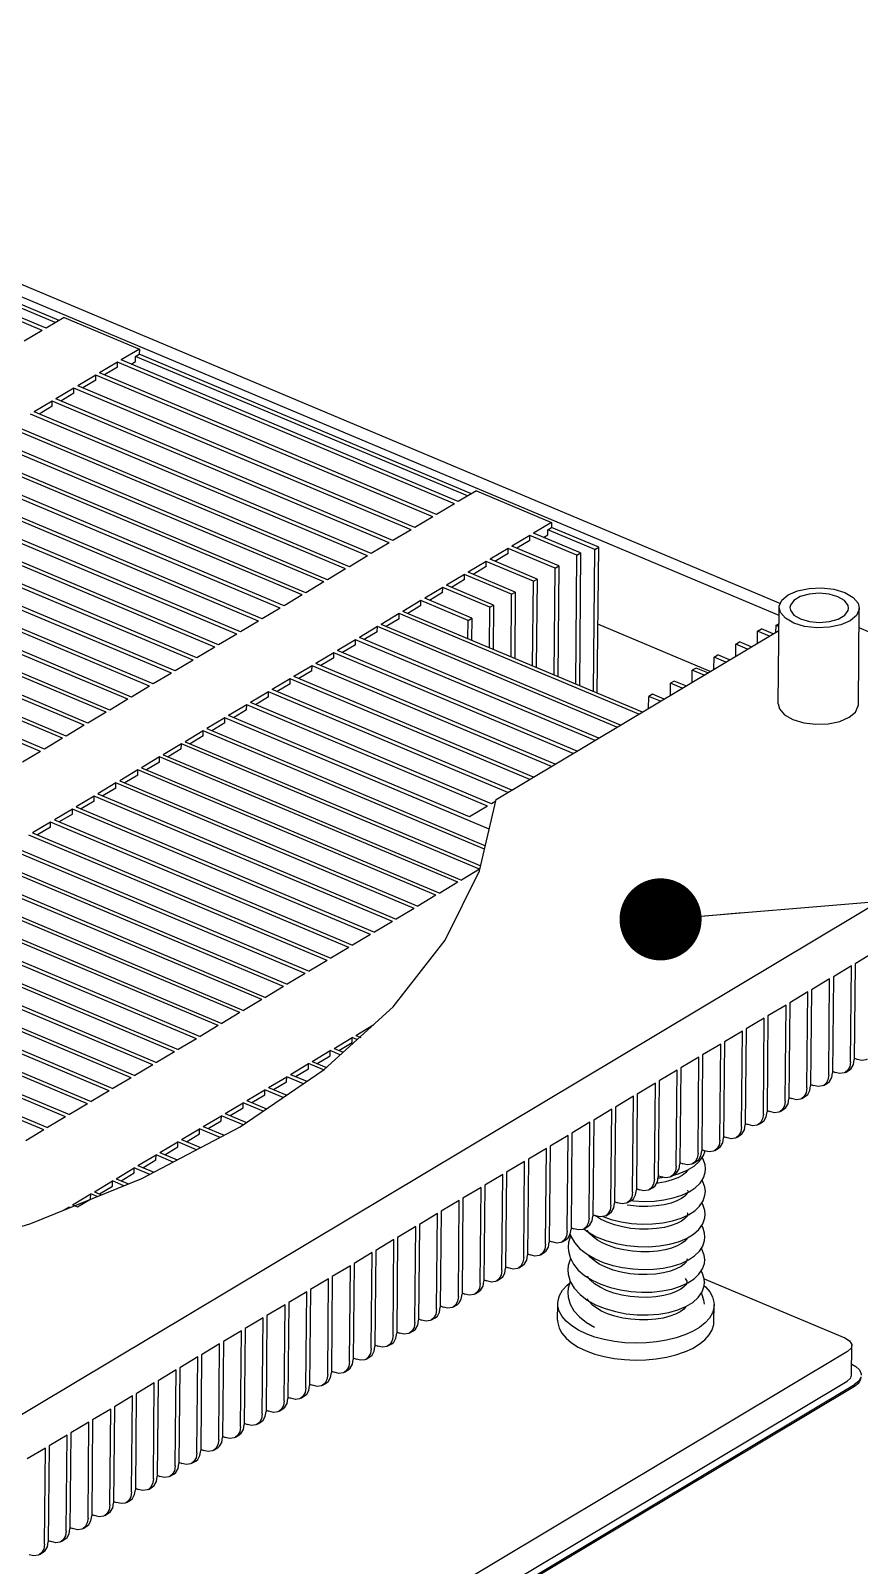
# Model space of a CAD drawing. Header units: millimetres. Extents: x 0 to 841, y 0 to 594.
# Drawn here: x 603.98 to 625.19, y 280.37 to 319.64 of the extents above; entities that cross this region are included whole.
import ezdxf

# ---------------------------------------------------------------- set-up
doc = ezdxf.new("R2010")
doc.units = ezdxf.units.MM
doc.header["$LTSCALE"] = 46.255
doc.layers.get('0').update_dxf_attribs({"linetype": 'CONTINUOUS'})
doc.styles.get("Standard").update_dxf_attribs({"font": 'txt', "width": 0.8})
doc.dimstyles.get("Standard").update_dxf_attribs({"dimtxt": 3, "dimasz": 2.1, "dimexe": 2, "dimexo": 1, "dimtad": 1, "dimzin": 0, "dimdsep": 46, "dimtxsty": 'STANDARD', "dimblk": '_FILLED', "dimblk1": '_FILLED', "dimblk2": '_FILLED', "dimcen": 0.09, "dimazin": 0, "dimtol": 1, "dimtp": 0.01, "dimtm": 0.01, "dimtfac": 1, "dimtofl": 0, "dimtmove": 0, "dimatfit": 3, "dimldrblk": '_FILLED', "dimfxl": 1, "dimtolj": 1, "dimtzin": 0, "dimarcsym": 0})

# ---------------------------------------------------------------- blocks, each defined once
blk = doc.blocks.new('_FILLED')
at = {"color": 0, "linetype": 'BYBLOCK'}
blk.add_solid([(0, 0), (-1, 0.167), (-1, -0.167)], dxfattribs=at)

msp = doc.modelspace()

# ---------------------------------------------------------------- linework, layer by layer
at = {"color": 7, "linetype": 'CONTINUOUS'}
for p, q in [((588.309, 319.635), (623.17, 304.983)), ((623.133, 304.674), (587.99, 319.445)), ((604.612, 312.166), (596.116, 315.737)), ((604.708, 312.223), (596.211, 315.794)), ((604.278, 311.967), (595.655, 315.591)), ((604.374, 312.024), (595.751, 315.648)), ((604.836, 312.3), (604.374, 312.024)), ((604.836, 312.3), (606.763, 311.49)), ((604.278, 311.967), (603.816, 311.69)), ((606.763, 311.49), (606.301, 311.214)), ((606.666, 311.303), (606.762, 311.36)), ((606.763, 311.49), (606.762, 311.36)), ((615.258, 307.789), (606.762, 311.36)), ((606.205, 311.157), (605.743, 310.88)), ((606.204, 311.027), (605.87, 310.827)), ((606.204, 311.027), (606.205, 311.157)), ((614.828, 307.532), (606.205, 311.157)), ((614.924, 307.59), (606.301, 311.214)), ((606.555, 311.107), (606.665, 311.173)), ((606.665, 311.173), (606.666, 311.303)), ((615.162, 307.732), (606.666, 311.303)), ((605.648, 310.823), (605.186, 310.547)), ((605.647, 310.693), (605.313, 310.494)), ((605.647, 310.693), (605.648, 310.823)), ((614.271, 307.199), (605.648, 310.823)), ((614.367, 307.256), (605.743, 310.88)), ((605.09, 310.49), (604.629, 310.214)), ((613.252, 306.589), (604.629, 310.214)), ((605.089, 310.36), (604.755, 310.16)), ((605.089, 310.36), (605.09, 310.49)), ((613.714, 306.866), (605.09, 310.49)), ((613.809, 306.923), (605.186, 310.547)), ((612.599, 306.199), (603.976, 309.823)), ((604.533, 310.156), (604.071, 309.88)), ((612.694, 306.256), (604.071, 309.88)), ((604.532, 310.026), (604.198, 309.827)), ((604.532, 310.026), (604.533, 310.156)), ((613.156, 306.532), (604.533, 310.156)), ((612.041, 305.865), (603.418, 309.49)), ((612.137, 305.922), (603.514, 309.547)), ((611.484, 305.532), (602.861, 309.156)), ((611.579, 305.589), (602.956, 309.213)), ((610.926, 305.198), (602.303, 308.823)), ((611.022, 305.256), (602.399, 308.88)), ((609.907, 304.589), (601.284, 308.213)), ((610.369, 304.865), (601.746, 308.489)), ((610.465, 304.922), (601.842, 308.546)), ((609.254, 304.198), (600.631, 307.822)), ((609.35, 304.255), (600.727, 307.88)), ((609.812, 304.532), (601.189, 308.156)), ((615.386, 307.866), (614.924, 307.59)), ((615.386, 307.866), (617.313, 307.056)), ((608.697, 303.865), (600.074, 307.489)), ((608.792, 303.922), (600.169, 307.546)), ((614.828, 307.532), (614.367, 307.256)), ((608.139, 303.531), (599.516, 307.156)), ((608.235, 303.589), (599.612, 307.213)), ((614.271, 307.199), (613.809, 306.923)), ((617.313, 307.056), (616.851, 306.78)), ((617.313, 307.056), (617.312, 306.926)), ((607.582, 303.198), (598.959, 306.822)), ((607.678, 303.255), (599.054, 306.879)), ((613.714, 306.866), (613.252, 306.589)), ((616.755, 306.722), (616.293, 306.446)), ((616.754, 306.593), (616.755, 306.722)), ((617.96, 306.216), (616.755, 306.722)), ((618.055, 306.273), (616.851, 306.78)), ((617.105, 306.673), (617.215, 306.739)), ((617.215, 306.739), (617.216, 306.869)), ((617.216, 306.869), (617.312, 306.926)), ((618.42, 306.363), (617.216, 306.869)), ((618.516, 306.42), (617.312, 306.926)), ((607.025, 302.865), (598.401, 306.489)), ((607.12, 302.922), (598.497, 306.546)), ((613.156, 306.532), (612.694, 306.256)), ((616.198, 306.389), (615.736, 306.113)), ((616.197, 306.259), (615.863, 306.059)), ((616.197, 306.259), (616.198, 306.389)), ((617.402, 305.883), (616.198, 306.389)), ((617.498, 305.94), (616.293, 306.446)), ((616.754, 306.593), (616.42, 306.393)), ((617.96, 306.216), (618.055, 306.273)), ((618.055, 306.273), (618.024, 302.881)), ((618.387, 302.728), (618.42, 306.363)), ((618.42, 306.363), (618.516, 306.42)), ((618.481, 302.688), (618.516, 306.42)), ((606.005, 302.255), (597.382, 305.879)), ((606.467, 302.531), (597.844, 306.155)), ((606.563, 302.588), (597.94, 306.213)), ((612.041, 305.865), (611.579, 305.589)), ((612.599, 306.199), (612.137, 305.922)), ((615.641, 306.056), (615.179, 305.779)), ((615.639, 305.926), (615.305, 305.726)), ((615.639, 305.926), (615.641, 306.056)), ((616.845, 305.549), (615.641, 306.056)), ((616.94, 305.607), (615.736, 306.113)), ((617.377, 303.152), (617.402, 305.883)), ((617.402, 305.883), (617.498, 305.94)), ((617.498, 305.94), (617.472, 303.113)), ((617.929, 302.92), (617.96, 306.216)), ((605.352, 301.864), (596.729, 305.489)), ((605.448, 301.921), (596.825, 305.546)), ((605.91, 302.198), (597.287, 305.822)), ((611.484, 305.532), (611.022, 305.256)), ((615.083, 305.722), (614.621, 305.446)), ((615.082, 305.592), (614.748, 305.393)), ((615.082, 305.592), (615.083, 305.722)), ((616.287, 305.216), (615.083, 305.722)), ((616.383, 305.273), (615.179, 305.779)), ((616.825, 303.384), (616.845, 305.549)), ((616.845, 305.549), (616.94, 305.607)), ((616.94, 305.607), (616.919, 303.345)), ((604.795, 301.531), (596.172, 305.155)), ((604.89, 301.588), (596.267, 305.212)), ((610.926, 305.198), (610.465, 304.922)), ((614.526, 305.389), (614.064, 305.113)), ((615.268, 304.606), (614.064, 305.113)), ((614.524, 305.259), (614.191, 305.059)), ((614.524, 305.259), (614.526, 305.389)), ((615.73, 304.883), (614.526, 305.389)), ((615.826, 304.94), (614.621, 305.446)), ((616.273, 303.617), (616.287, 305.216)), ((616.287, 305.216), (616.383, 305.273)), ((616.383, 305.273), (616.367, 303.577)), ((604.237, 301.198), (595.614, 304.822)), ((604.333, 301.255), (595.71, 304.879)), ((610.369, 304.865), (609.907, 304.589)), ((613.411, 304.722), (612.949, 304.446)), ((613.41, 304.592), (613.411, 304.722)), ((619.54, 302.146), (613.411, 304.722)), ((613.968, 305.055), (613.506, 304.779)), ((619.635, 302.203), (613.506, 304.779)), ((613.967, 304.926), (613.633, 304.726)), ((613.967, 304.926), (613.968, 305.055)), ((615.173, 304.549), (613.968, 305.055)), ((615.72, 303.849), (615.73, 304.883)), ((615.73, 304.883), (615.826, 304.94)), ((615.826, 304.94), (615.815, 303.809)), ((623.112, 302.411), (623.135, 304.879)), ((625.162, 302.392), (625.185, 304.86)), ((609.812, 304.532), (609.35, 304.255)), ((612.853, 304.389), (612.392, 304.112)), ((612.852, 304.259), (612.853, 304.389)), ((618.982, 301.813), (612.853, 304.389)), ((619.078, 301.87), (612.949, 304.446)), ((613.41, 304.592), (613.076, 304.392)), ((615.168, 304.081), (615.173, 304.549)), ((615.173, 304.549), (615.268, 304.606)), ((615.268, 304.606), (615.263, 304.041)), ((615.893, 299.965), (623.13, 304.293)), ((621.368, 303.243), (618.498, 304.449)), ((622.584, 304.273), (622.68, 304.33)), ((622.98, 304.204), (622.68, 304.33)), ((623.045, 304.419), (623.043, 304.242)), ((623.045, 304.419), (623.131, 304.471)), ((623.131, 304.383), (623.045, 304.419)), ((629.44, 302.566), (625.18, 304.356)), ((609.254, 304.198), (608.792, 303.922)), ((612.296, 304.055), (611.834, 303.779)), ((612.295, 303.925), (611.961, 303.726)), ((612.295, 303.925), (612.296, 304.055)), ((618.425, 301.479), (612.296, 304.055)), ((618.52, 301.536), (612.392, 304.112)), ((612.852, 304.259), (612.518, 304.059)), ((622.024, 303.632), (622.027, 303.939)), ((622.027, 303.939), (622.123, 303.996)), ((622.327, 303.813), (622.027, 303.939)), ((622.422, 303.87), (622.123, 303.996)), ((622.582, 303.965), (622.584, 304.273)), ((622.884, 304.147), (622.584, 304.273)), ((608.139, 303.531), (607.678, 303.255)), ((608.697, 303.865), (608.235, 303.589)), ((611.739, 303.722), (611.277, 303.445)), ((611.737, 303.592), (611.404, 303.392)), ((611.737, 303.592), (611.739, 303.722)), ((617.867, 301.146), (611.739, 303.722)), ((617.963, 301.203), (611.834, 303.779)), ((621.467, 303.299), (621.47, 303.606)), ((621.47, 303.606), (621.565, 303.663)), ((621.769, 303.48), (621.47, 303.606)), ((621.865, 303.537), (621.565, 303.663)), ((607.582, 303.198), (607.12, 302.922)), ((611.181, 303.388), (610.719, 303.112)), ((616.848, 300.536), (610.719, 303.112)), ((611.18, 303.258), (610.846, 303.059)), ((611.18, 303.258), (611.181, 303.388)), ((617.31, 300.812), (611.181, 303.388)), ((617.406, 300.87), (611.277, 303.445)), ((620.909, 302.965), (620.912, 303.272)), ((621.008, 303.329), (620.912, 303.272)), ((621.212, 303.146), (620.912, 303.272)), ((621.308, 303.203), (621.008, 303.329)), ((607.025, 302.865), (606.563, 302.588)), ((610.066, 302.722), (609.604, 302.445)), ((610.065, 302.592), (610.066, 302.722)), ((616.195, 300.146), (610.066, 302.722)), ((610.624, 303.055), (610.162, 302.779)), ((616.291, 300.203), (610.162, 302.779)), ((610.623, 302.925), (610.289, 302.725)), ((610.623, 302.925), (610.624, 303.055)), ((616.753, 300.479), (610.624, 303.055)), ((620.352, 302.632), (620.355, 302.939)), ((620.45, 302.996), (620.355, 302.939)), ((620.655, 302.813), (620.355, 302.939)), ((620.75, 302.87), (620.45, 302.996)), ((606.467, 302.531), (606.005, 302.255)), ((609.509, 302.388), (609.047, 302.112)), ((609.508, 302.258), (609.509, 302.388)), ((615.675, 299.796), (609.509, 302.388)), ((615.771, 299.854), (609.604, 302.445)), ((610.065, 302.592), (609.731, 302.392)), ((619.794, 302.298), (619.797, 302.605)), ((619.893, 302.663), (619.797, 302.605)), ((620.097, 302.479), (619.797, 302.605)), ((620.193, 302.537), (619.893, 302.663)), ((605.91, 302.198), (605.448, 301.921)), ((608.952, 302.055), (608.49, 301.778)), ((608.95, 301.925), (608.952, 302.055)), ((615.718, 299.211), (608.952, 302.055)), ((615.213, 299.52), (609.047, 302.112)), ((609.508, 302.258), (609.174, 302.059)), ((605.352, 301.864), (604.89, 301.588)), ((608.394, 301.721), (607.932, 301.445)), ((608.393, 301.591), (608.059, 301.392)), ((608.393, 301.591), (608.394, 301.721)), ((615.598, 298.694), (608.394, 301.721)), ((608.49, 301.778), (615.618, 298.782)), ((608.95, 301.925), (608.616, 301.725)), ((604.237, 301.198), (603.776, 300.921)), ((604.795, 301.531), (604.333, 301.255)), ((607.837, 301.388), (607.375, 301.112)), ((607.835, 301.258), (607.502, 301.058)), ((607.835, 301.258), (607.837, 301.388)), ((615.467, 298.181), (607.837, 301.388)), ((607.932, 301.445), (615.498, 298.265)), ((607.279, 301.054), (606.817, 300.778)), ((606.817, 300.778), (614.448, 297.571)), ((607.278, 300.925), (606.944, 300.725)), ((607.278, 300.925), (607.279, 301.054)), ((614.91, 297.847), (607.279, 301.054)), ((607.375, 301.112), (615.006, 297.904)), ((606.164, 300.388), (605.703, 300.111)), ((606.163, 300.258), (606.164, 300.388)), ((613.795, 297.18), (606.164, 300.388)), ((606.722, 300.721), (606.26, 300.445)), ((606.26, 300.445), (613.891, 297.238)), ((606.721, 300.591), (606.387, 300.391)), ((606.721, 300.591), (606.722, 300.721)), ((614.353, 297.514), (606.722, 300.721)), ((605.607, 300.054), (605.145, 299.778)), ((605.606, 299.924), (605.607, 300.054)), ((613.238, 296.847), (605.607, 300.054)), ((605.703, 300.111), (613.333, 296.904)), ((606.163, 300.258), (605.829, 300.058)), ((629.466, 299.612), (591.323, 276.797)), ((605.05, 299.721), (604.588, 299.445)), ((605.048, 299.591), (604.715, 299.391)), ((605.048, 299.591), (605.05, 299.721)), ((612.68, 296.514), (605.05, 299.721)), ((605.145, 299.778), (612.776, 296.571)), ((605.606, 299.924), (605.272, 299.725)), ((615.675, 299.796), (615.213, 299.52)), ((615.47, 298.143), (615.893, 299.965)), ((615.883, 299.921), (615.771, 299.854)), ((604.492, 299.387), (604.03, 299.111)), ((604.491, 299.257), (604.157, 299.058)), ((604.491, 299.257), (604.492, 299.387)), ((612.123, 296.18), (604.492, 299.387)), ((604.588, 299.445), (612.218, 296.237)), ((611.565, 295.847), (603.935, 299.054)), ((604.03, 299.111), (611.661, 295.904)), ((602.915, 298.444), (610.546, 295.237)), ((611.008, 295.513), (603.377, 298.721)), ((603.473, 298.778), (611.104, 295.571)), ((609.893, 294.847), (602.262, 298.054)), ((602.358, 298.111), (609.989, 294.904)), ((610.451, 295.18), (602.82, 298.387)), ((615.467, 298.181), (615.006, 297.904)), ((609.336, 294.513), (601.705, 297.72)), ((601.801, 297.777), (609.431, 294.57)), ((614.91, 297.847), (614.448, 297.571)), ((608.778, 294.18), (601.148, 297.387)), ((601.243, 297.444), (608.874, 294.237)), ((614.353, 297.514), (613.891, 297.238)), ((608.221, 293.846), (600.59, 297.053)), ((600.686, 297.111), (608.317, 293.903)), ((613.238, 296.847), (612.776, 296.571)), ((613.795, 297.18), (613.333, 296.904)), ((599.571, 296.444), (607.202, 293.237)), ((607.664, 293.513), (600.033, 296.72)), ((600.128, 296.777), (607.759, 293.57)), ((612.68, 296.514), (612.218, 296.237)), ((606.549, 292.846), (598.918, 296.053)), ((599.014, 296.11), (606.644, 292.903)), ((607.106, 293.179), (599.475, 296.387)), ((612.123, 296.18), (611.661, 295.904)), ((625.54, 296.041), (625.078, 295.765)), ((605.991, 292.513), (598.361, 295.72)), ((598.456, 295.777), (606.087, 292.57)), ((611.565, 295.847), (611.104, 295.571)), ((624.982, 295.708), (624.521, 295.431)), ((624.96, 293.253), (624.982, 295.708)), ((625.078, 295.765), (625.055, 293.31)), ((605.434, 292.179), (597.803, 295.386)), ((597.899, 295.444), (605.529, 292.236)), ((611.008, 295.513), (610.546, 295.237)), ((624.425, 295.374), (623.963, 295.098)), ((624.402, 292.919), (624.425, 295.374)), ((624.521, 295.431), (624.498, 292.976)), ((604.876, 291.846), (597.246, 295.053)), ((597.341, 295.11), (604.972, 291.903)), ((610.451, 295.18), (609.989, 294.904)), ((623.868, 295.041), (623.406, 294.764)), ((623.845, 292.586), (623.868, 295.041)), ((623.963, 295.098), (623.94, 292.643)), ((604.319, 291.512), (596.688, 294.72)), ((596.784, 294.777), (604.415, 291.57)), ((609.336, 294.513), (608.874, 294.237)), ((609.893, 294.847), (609.431, 294.57)), ((611.496, 293.062), (613.254, 294.663)), ((623.31, 294.707), (622.848, 294.431)), ((623.287, 292.252), (623.31, 294.707)), ((623.406, 294.764), (623.383, 292.309)), ((608.778, 294.18), (608.317, 293.903)), ((612.301, 293.932), (612.763, 294.208)), ((622.291, 294.098), (622.268, 291.643)), ((622.753, 294.374), (622.291, 294.098)), ((622.73, 291.919), (622.753, 294.374)), ((622.848, 294.431), (622.825, 291.976)), ((608.221, 293.846), (607.759, 293.57)), ((611.744, 293.598), (612.206, 293.875)), ((611.871, 293.545), (612.204, 293.745)), ((612.204, 293.745), (612.206, 293.875)), ((612.33, 293.822), (612.206, 293.875)), ((612.301, 293.932), (612.428, 293.879)), ((621.638, 293.707), (621.176, 293.431)), ((621.615, 291.252), (621.638, 293.707)), ((621.733, 293.764), (621.711, 291.309)), ((622.195, 294.04), (621.733, 293.764)), ((622.173, 291.586), (622.195, 294.04)), ((607.664, 293.513), (607.202, 293.237)), ((611.186, 293.265), (611.648, 293.541)), ((611.313, 293.212), (611.647, 293.411)), ((611.647, 293.411), (611.648, 293.541)), ((611.904, 293.434), (611.648, 293.541)), ((611.744, 293.598), (611.977, 293.5)), ((621.08, 293.374), (620.619, 293.097)), ((621.058, 290.919), (621.08, 293.374)), ((621.176, 293.431), (621.153, 290.976)), ((625.128, 293.315), (625.056, 293.345)), ((607.106, 293.179), (606.644, 292.903)), ((609.342, 291.589), (611.496, 293.062)), ((610.629, 292.932), (611.091, 293.208)), ((610.629, 292.932), (611.048, 292.756)), ((610.756, 292.878), (611.09, 293.078)), ((611.09, 293.078), (611.091, 293.208)), ((611.474, 293.047), (611.091, 293.208)), ((611.186, 293.265), (611.551, 293.112)), ((620.523, 293.04), (620.061, 292.764)), ((620.5, 290.585), (620.523, 293.04)), ((620.619, 293.097), (620.596, 290.642)), ((624.402, 292.919), (624.382, 292.793)), ((624.498, 293.012), (624.57, 292.982)), ((624.831, 292.985), (624.926, 293.043)), ((624.96, 293.253), (624.939, 293.126)), ((605.991, 292.513), (605.529, 292.236)), ((606.549, 292.846), (606.087, 292.57)), ((609.514, 292.265), (609.976, 292.541)), ((609.975, 292.411), (609.976, 292.541)), ((610.445, 292.344), (609.976, 292.541)), ((610.071, 292.598), (610.533, 292.874)), ((610.071, 292.598), (610.533, 292.404)), ((610.198, 292.545), (610.532, 292.745)), ((610.532, 292.745), (610.533, 292.874)), ((610.959, 292.695), (610.533, 292.874)), ((619.966, 292.707), (619.504, 292.431)), ((619.943, 290.252), (619.966, 292.707)), ((620.061, 292.764), (620.038, 290.309)), ((623.845, 292.586), (623.825, 292.46)), ((623.941, 292.678), (624.013, 292.648)), ((624.273, 292.652), (624.369, 292.709)), ((605.434, 292.179), (604.972, 291.903)), ((608.957, 291.931), (609.418, 292.208)), ((609.417, 292.078), (609.418, 292.208)), ((609.931, 291.992), (609.418, 292.208)), ((609.514, 292.265), (610.019, 292.053)), ((609.641, 292.211), (609.975, 292.411)), ((619.408, 292.373), (618.946, 292.097)), ((619.385, 289.918), (619.408, 292.373)), ((619.504, 292.431), (619.481, 289.976)), ((623.287, 292.252), (623.267, 292.126)), ((623.383, 292.345), (623.455, 292.315)), ((623.716, 292.319), (623.812, 292.376)), ((604.876, 291.846), (604.415, 291.57)), ((608.399, 291.598), (608.861, 291.874)), ((608.526, 291.545), (608.86, 291.744)), ((608.86, 291.744), (608.861, 291.874)), ((609.417, 291.641), (608.861, 291.874)), ((608.957, 291.931), (609.505, 291.701)), ((609.083, 291.878), (609.417, 292.078)), ((618.389, 291.764), (618.366, 289.309)), ((618.851, 292.04), (618.389, 291.764)), ((618.828, 289.585), (618.851, 292.04)), ((618.946, 292.097), (618.924, 289.642)), ((622.73, 291.919), (622.71, 291.793)), ((622.826, 292.012), (622.898, 291.981)), ((623.159, 291.985), (623.254, 292.042)), ((604.319, 291.512), (603.857, 291.236)), ((606.826, 290.269), (609.342, 291.589)), ((607.842, 291.265), (608.304, 291.541)), ((607.969, 291.211), (608.302, 291.411)), ((608.302, 291.411), (608.304, 291.541)), ((608.829, 291.32), (608.304, 291.541)), ((608.399, 291.598), (608.932, 291.374)), ((617.736, 291.373), (617.274, 291.097)), ((617.713, 288.918), (617.736, 291.373)), ((617.832, 291.43), (617.809, 288.975)), ((618.293, 291.707), (617.832, 291.43)), ((618.271, 289.252), (618.293, 291.707)), ((621.711, 291.345), (621.783, 291.315)), ((622.044, 291.318), (622.139, 291.376)), ((622.173, 291.586), (622.152, 291.459)), ((622.268, 291.678), (622.341, 291.648)), ((622.601, 291.652), (622.697, 291.709)), ((607.284, 290.931), (607.746, 291.207)), ((607.411, 290.878), (607.745, 291.077)), ((607.745, 291.077), (607.746, 291.207)), ((608.228, 291.005), (607.746, 291.207)), ((607.842, 291.265), (608.331, 291.059)), ((617.179, 291.04), (616.717, 290.763)), ((617.156, 288.585), (617.179, 291.04)), ((617.274, 291.097), (617.251, 288.642)), ((621.154, 291.011), (621.226, 290.981)), ((621.196, 290.855), (621.238, 290.977)), ((621.486, 290.985), (621.582, 291.042)), ((621.615, 291.252), (621.595, 291.126)), ((606.727, 290.598), (607.189, 290.874)), ((606.727, 290.598), (607.13, 290.428)), ((606.854, 290.544), (607.188, 290.744)), ((607.188, 290.744), (607.189, 290.874)), ((607.627, 290.69), (607.189, 290.874)), ((607.284, 290.931), (607.73, 290.744)), ((616.621, 290.706), (616.159, 290.43)), ((616.598, 288.251), (616.621, 290.706)), ((616.717, 290.763), (616.694, 288.309)), ((620.5, 290.585), (620.48, 290.459)), ((620.596, 290.678), (620.668, 290.648)), ((620.782, 290.482), (620.957, 290.587)), ((620.929, 290.652), (621.025, 290.709)), ((620.957, 290.587), (621.097, 290.712)), ((621.058, 290.919), (621.037, 290.792)), ((621.097, 290.712), (621.196, 290.855)), ((603.989, 289.121), (606.826, 290.269)), ((605.612, 289.931), (606.074, 290.207)), ((606.073, 290.077), (606.074, 290.207)), ((606.368, 290.084), (606.074, 290.207)), ((606.17, 290.264), (606.631, 290.541)), ((606.17, 290.264), (606.486, 290.131)), ((606.296, 290.211), (606.63, 290.411)), ((606.63, 290.411), (606.631, 290.541)), ((607.027, 290.374), (606.631, 290.541)), ((616.064, 290.373), (615.602, 290.097)), ((616.041, 287.918), (616.064, 290.373)), ((616.159, 290.43), (616.136, 287.975)), ((619.943, 290.252), (619.923, 290.126)), ((620.039, 290.345), (620.111, 290.314)), ((620.04, 290.283), (620.085, 290.286)), ((620.085, 290.286), (620.168, 290.3)), ((620.372, 290.318), (620.467, 290.375)), ((620.542, 290.286), (620.399, 290.231)), ((620.752, 290.469), (620.751, 290.427)), ((620.794, 290.489), (620.782, 290.463)), ((621.243, 290.424), (621.251, 290.515)), ((621.251, 290.515), (621.251, 290.514)), ((605.055, 289.597), (605.517, 289.874)), ((605.515, 289.744), (605.517, 289.874)), ((605.68, 289.805), (605.517, 289.874)), ((605.612, 289.931), (605.798, 289.853)), ((605.739, 289.878), (606.073, 290.077)), ((615.044, 289.763), (615.022, 287.308)), ((615.506, 290.039), (615.044, 289.763)), ((615.484, 287.585), (615.506, 290.039)), ((615.602, 290.097), (615.579, 287.642)), ((619.385, 289.918), (619.365, 289.792)), ((619.481, 290.011), (619.553, 289.981)), ((619.814, 289.985), (619.91, 290.042)), ((620.746, 289.889), (620.746, 289.846)), ((620.79, 289.91), (620.77, 289.872)), ((620.792, 289.967), (620.796, 289.94)), ((621.236, 289.84), (621.246, 289.936)), ((621.246, 289.936), (621.246, 289.935)), ((604.823, 289.459), (604.959, 289.54)), ((604.991, 289.527), (604.959, 289.54)), ((604.959, 289.514), (604.959, 289.54)), ((605.055, 289.597), (605.182, 289.544)), ((605.182, 289.544), (605.515, 289.744)), ((614.391, 289.373), (613.93, 289.096)), ((614.369, 286.918), (614.391, 289.373)), ((614.487, 289.43), (614.464, 286.975)), ((614.949, 289.706), (614.487, 289.43)), ((614.926, 287.251), (614.949, 289.706)), ((618.699, 289.318), (618.795, 289.375)), ((618.828, 289.585), (618.808, 289.459)), ((618.924, 289.678), (618.996, 289.647)), ((618.995, 289.645), (618.929, 289.663)), ((619.329, 289.576), (619.246, 289.591)), ((619.257, 289.651), (619.352, 289.708)), ((619.352, 289.705), (619.404, 289.698)), ((600.877, 288.166), (603.989, 289.121)), ((613.834, 289.039), (613.372, 288.763)), ((613.811, 286.584), (613.834, 289.039)), ((613.93, 289.096), (613.907, 286.641)), ((617.809, 289.011), (617.881, 288.981)), ((618.135, 288.981), (618.239, 288.901)), ((618.142, 288.984), (618.237, 289.042)), ((618.271, 289.252), (618.25, 289.125)), ((618.366, 289.344), (618.439, 289.314)), ((620.741, 289.308), (620.74, 289.265)), ((620.787, 289.333), (620.764, 289.291)), ((620.791, 289.36), (620.787, 289.333)), ((620.791, 289.36), (620.791, 289.358)), ((621.231, 289.262), (621.241, 289.356)), ((621.241, 289.356), (621.241, 289.355)), ((613.277, 288.706), (612.815, 288.43)), ((613.254, 286.251), (613.277, 288.706)), ((613.372, 288.763), (613.349, 286.308)), ((617.156, 288.585), (617.136, 288.459)), ((617.252, 288.678), (617.324, 288.647)), ((617.584, 288.651), (617.68, 288.708)), ((617.713, 288.918), (617.693, 288.792)), ((618.285, 288.863), (618.225, 288.951)), ((618.609, 288.622), (618.609, 288.622)), ((620.735, 288.726), (620.735, 288.684)), ((620.778, 288.745), (620.765, 288.72)), ((621.226, 288.681), (621.235, 288.772)), ((621.235, 288.772), (621.235, 288.771)), ((612.719, 288.372), (612.257, 288.096)), ((612.696, 285.917), (612.719, 288.372)), ((612.815, 288.43), (612.792, 285.975)), ((616.598, 288.251), (616.578, 288.125)), ((616.694, 288.344), (616.766, 288.314)), ((617.027, 288.318), (617.123, 288.375)), ((617.734, 288.515), (617.734, 288.516)), ((618.218, 288.33), (618.425, 288.212)), ((618.426, 288.212), (618.425, 288.212)), ((620.775, 288.224), (620.78, 288.197)), ((621.22, 288.097), (621.23, 288.193)), ((621.23, 288.193), (621.23, 288.192)), ((612.162, 288.039), (611.7, 287.763)), ((612.139, 285.584), (612.162, 288.039)), ((612.257, 288.096), (612.235, 285.641)), ((616.041, 287.918), (616.021, 287.792)), ((616.137, 288.011), (616.209, 287.98)), ((616.47, 287.984), (616.565, 288.041)), ((617.728, 287.933), (617.736, 287.82)), ((617.728, 287.932), (617.728, 287.933)), ((620.73, 288.146), (620.73, 288.103)), ((620.774, 288.166), (620.754, 288.129)), ((611.142, 287.429), (611.12, 284.974)), ((611.604, 287.706), (611.142, 287.429)), ((611.582, 285.251), (611.604, 287.706)), ((611.7, 287.763), (611.677, 285.308)), ((615.484, 287.585), (615.463, 287.458)), ((615.579, 287.677), (615.652, 287.647)), ((615.912, 287.651), (616.008, 287.708)), ((617.733, 287.465), (617.723, 287.351)), ((617.785, 287.638), (617.733, 287.465)), ((617.788, 287.642), (617.785, 287.638)), ((620.725, 287.565), (620.724, 287.522)), ((620.77, 287.59), (620.748, 287.548)), ((620.775, 287.617), (620.77, 287.59)), ((620.775, 287.617), (620.775, 287.615)), ((621.215, 287.519), (621.225, 287.613)), ((621.217, 287.705), (624.813, 286.193)), ((621.225, 287.613), (621.225, 287.612)), ((610.49, 287.039), (610.028, 286.763)), ((610.467, 284.584), (610.49, 287.039)), ((610.585, 287.096), (610.562, 284.641)), ((611.047, 287.372), (610.585, 287.096)), ((611.024, 284.917), (611.047, 287.372)), ((614.465, 287.01), (614.537, 286.98)), ((614.797, 286.984), (614.893, 287.041)), ((614.926, 287.251), (614.906, 287.125)), ((615.022, 287.344), (615.094, 287.314)), ((615.355, 287.317), (615.45, 287.375)), ((617.466, 286.641), (617.47, 287.074)), ((617.723, 287.353), (617.732, 287.231)), ((617.723, 287.351), (617.723, 287.353)), ((618.269, 287.12), (618.221, 287.19)), ((621.22, 287.055), (621.22, 287.054)), ((621.22, 287.054), (621.22, 287.055)), ((621.466, 286.604), (621.47, 287.037)), ((609.932, 286.705), (609.47, 286.429)), ((609.909, 284.25), (609.932, 286.705)), ((610.028, 286.763), (610.005, 284.308)), ((613.907, 286.677), (613.979, 286.647)), ((614.24, 286.651), (614.335, 286.708)), ((614.369, 286.918), (614.348, 286.791)), ((618.592, 286.879), (618.592, 286.879)), ((620.746, 286.994), (620.739, 286.979)), ((609.375, 286.372), (608.913, 286.096)), ((609.352, 283.917), (609.375, 286.372)), ((609.47, 286.429), (609.447, 283.974)), ((613.254, 286.251), (613.234, 286.125)), ((613.35, 286.344), (613.422, 286.313)), ((613.683, 286.317), (613.778, 286.374)), ((613.811, 286.584), (613.791, 286.458)), ((618.196, 286.293), (617.998, 286.389)), ((618.202, 286.587), (618.409, 286.468)), ((618.409, 286.468), (618.409, 286.468)), ((624.88, 285.841), (593.881, 267.299)), ((608.817, 286.039), (608.355, 285.762)), ((608.794, 283.584), (608.817, 286.039)), ((608.913, 286.096), (608.89, 283.641)), ((612.696, 285.917), (612.676, 285.791)), ((612.792, 286.01), (612.864, 285.98)), ((613.125, 285.984), (613.221, 286.041)), ((620.716, 285.833), (620.718, 285.834)), ((624.987, 285.24), (624.994, 285.998)), ((608.26, 285.705), (607.798, 285.429)), ((608.237, 283.25), (608.26, 285.705)), ((608.355, 285.762), (608.333, 283.307)), ((612.139, 285.584), (612.119, 285.458)), ((612.235, 285.677), (612.307, 285.646)), ((612.568, 285.65), (612.663, 285.708)), ((594.302, 266.798), (624.873, 285.083)), ((607.241, 285.095), (607.218, 282.641)), ((607.702, 285.372), (607.241, 285.095)), ((607.68, 282.917), (607.702, 285.372)), ((607.798, 285.429), (607.775, 282.974)), ((611.582, 285.251), (611.561, 285.124)), ((611.677, 285.343), (611.75, 285.313)), ((612.01, 285.317), (612.106, 285.374)), ((594.495, 266.717), (625.065, 285.002)), ((594.537, 266.699), (625.065, 284.959)), ((606.588, 284.705), (606.126, 284.429)), ((606.565, 282.25), (606.588, 284.705)), ((606.683, 284.762), (606.66, 282.307)), ((607.145, 285.038), (606.683, 284.762)), ((607.122, 282.583), (607.145, 285.038)), ((610.563, 284.677), (610.635, 284.646)), ((610.895, 284.65), (610.991, 284.707)), ((611.024, 284.917), (611.004, 284.791)), ((611.12, 285.01), (611.192, 284.98)), ((611.453, 284.984), (611.548, 285.041)), ((606.03, 284.371), (605.568, 284.095)), ((606.007, 281.917), (606.03, 284.371)), ((606.126, 284.429), (606.103, 281.974)), ((610.005, 284.343), (610.077, 284.313)), ((610.338, 284.317), (610.434, 284.374)), ((610.467, 284.584), (610.447, 284.458)), ((605.473, 284.038), (605.011, 283.762)), ((605.45, 281.583), (605.473, 284.038)), ((605.568, 284.095), (605.546, 281.64)), ((609.352, 283.917), (609.332, 283.791)), ((609.448, 284.01), (609.52, 283.979)), ((609.781, 283.983), (609.876, 284.04)), ((609.909, 284.25), (609.889, 284.124)), ((604.915, 283.705), (604.453, 283.428)), ((604.893, 281.25), (604.915, 283.705)), ((605.011, 283.762), (604.988, 281.307)), ((608.794, 283.584), (608.774, 283.457)), ((608.89, 283.676), (608.962, 283.646)), ((609.223, 283.65), (609.319, 283.707)), ((604.358, 283.371), (603.896, 283.095)), ((604.335, 280.916), (604.358, 283.371)), ((604.453, 283.428), (604.431, 280.973)), ((608.237, 283.25), (608.217, 283.124)), ((608.333, 283.343), (608.405, 283.313)), ((608.666, 283.316), (608.761, 283.374)), ((607.551, 282.65), (607.646, 282.707)), ((607.68, 282.917), (607.659, 282.791)), ((607.776, 283.009), (607.848, 282.979)), ((608.108, 282.983), (608.204, 283.04)), ((606.661, 282.343), (606.733, 282.312)), ((606.994, 282.316), (607.089, 282.373)), ((607.122, 282.583), (607.102, 282.457)), ((607.218, 282.676), (607.29, 282.646)), ((606.007, 281.917), (605.987, 281.79)), ((606.103, 282.009), (606.175, 281.979)), ((606.436, 281.983), (606.532, 282.04)), ((606.565, 282.25), (606.545, 282.124)), ((605.45, 281.583), (605.43, 281.457)), ((605.546, 281.676), (605.618, 281.646)), ((605.879, 281.649), (605.974, 281.707)), ((604.893, 281.25), (604.872, 281.123)), ((604.988, 281.342), (605.061, 281.312)), ((605.321, 281.316), (605.417, 281.373)), ((604.335, 280.916), (604.315, 280.79)), ((604.431, 281.009), (604.503, 280.979)), ((604.764, 280.983), (604.859, 281.04)), ((604.206, 280.649), (604.302, 280.706))]:
    msp.add_line(p, q, dxfattribs=at)
for points in [[(623.135, 304.879), (623.137, 304.909), (623.206, 305.063), (623.368, 305.2), (623.607, 305.305), (623.898, 305.367), (624.216, 305.381), (624.533, 305.345), (624.813, 305.26)], [(624.638, 305.155), (624.41, 305.222), (624.154, 305.245), (623.901, 305.223), (623.676, 305.159), (623.51, 305.061), (623.421, 304.939), (623.41, 304.877)], [(624.91, 304.863), (624.899, 304.93), (624.808, 305.054), (624.638, 305.155)], [(624.813, 305.26), (625.027, 305.137), (625.154, 304.989), (625.185, 304.86)], [(623.507, 304.479), (623.293, 304.602), (623.167, 304.75), (623.135, 304.879)], [(623.41, 304.877), (623.422, 304.809), (623.512, 304.685), (623.682, 304.584)], [(625.185, 304.86), (625.183, 304.831), (625.115, 304.676), (624.953, 304.539), (624.714, 304.434), (624.422, 304.372), (624.104, 304.358), (623.787, 304.395), (623.507, 304.479)], [(623.682, 304.584), (623.91, 304.518), (624.167, 304.495), (624.42, 304.516), (624.644, 304.58), (624.811, 304.679), (624.899, 304.8), (624.91, 304.863)], [(623.112, 302.411), (623.143, 302.285), (623.27, 302.135), (623.484, 302.011)], [(623.484, 302.011), (623.763, 301.927), (624.077, 301.89), (624.392, 301.903), (624.684, 301.964), (624.925, 302.068), (625.089, 302.204), (625.16, 302.359), (625.162, 302.392)], [(613.254, 294.663), (614.586, 296.366), (615.47, 298.143)], [(624.927, 293.043), (624.979, 293.086), (625.035, 293.184), (625.055, 293.31)], [(625.388, 293.319), (625.355, 293.303), (625.247, 293.286), (625.128, 293.315)], [(624.369, 292.709), (624.422, 292.753), (624.478, 292.85), (624.498, 292.976)], [(624.831, 292.986), (624.798, 292.969), (624.69, 292.953), (624.57, 292.982)], [(624.939, 293.126), (624.884, 293.029), (624.831, 292.986)], [(623.812, 292.376), (623.864, 292.419), (623.92, 292.517), (623.94, 292.643)], [(624.274, 292.652), (624.24, 292.636), (624.132, 292.619), (624.013, 292.648)], [(624.382, 292.793), (624.326, 292.695), (624.274, 292.652)], [(623.267, 292.126), (623.211, 292.029), (623.159, 291.985)], [(623.254, 292.042), (623.307, 292.086), (623.363, 292.183), (623.383, 292.309)], [(623.716, 292.319), (623.683, 292.302), (623.575, 292.286), (623.455, 292.315)], [(623.825, 292.46), (623.769, 292.362), (623.716, 292.319)], [(622.71, 291.793), (622.654, 291.695), (622.601, 291.652)], [(622.697, 291.709), (622.749, 291.752), (622.805, 291.85), (622.825, 291.976)], [(623.159, 291.985), (623.125, 291.969), (623.018, 291.952), (622.898, 291.981)], [(622.152, 291.459), (622.096, 291.362), (622.044, 291.318)], [(622.139, 291.376), (622.192, 291.419), (622.248, 291.516), (622.268, 291.643)], [(622.601, 291.652), (622.568, 291.635), (622.46, 291.619), (622.341, 291.648)], [(621.025, 290.709), (621.077, 290.752), (621.133, 290.85), (621.153, 290.976)], [(621.486, 290.985), (621.453, 290.969), (621.345, 290.952), (621.226, 290.981)], [(621.595, 291.126), (621.539, 291.028), (621.486, 290.985)], [(621.582, 291.042), (621.635, 291.086), (621.69, 291.183), (621.711, 291.309)], [(622.044, 291.318), (622.011, 291.302), (621.903, 291.286), (621.783, 291.315)], [(620.467, 290.375), (620.52, 290.419), (620.576, 290.516), (620.596, 290.642)], [(620.929, 290.652), (620.896, 290.635), (620.788, 290.619), (620.668, 290.648)], [(621.037, 290.792), (620.982, 290.695), (620.929, 290.652)], [(621.251, 290.514), (621.242, 290.617), (621.193, 290.763), (621.163, 290.808)], [(619.91, 290.042), (619.962, 290.085), (620.018, 290.183), (620.038, 290.309)], [(620.399, 290.231), (620.23, 290.185), (620.039, 290.153), (619.999, 290.149)], [(620.372, 290.318), (620.338, 290.302), (620.231, 290.285), (620.111, 290.314)], [(620.48, 290.459), (620.424, 290.362), (620.372, 290.318)], [(620.435, 290.356), (620.576, 290.396), (620.782, 290.482)], [(620.782, 290.463), (620.736, 290.41), (620.655, 290.347), (620.542, 290.286)], [(620.642, 289.841), (620.832, 289.929), (620.988, 290.034), (621.11, 290.153), (621.196, 290.285), (621.243, 290.424)], [(621.246, 289.935), (621.234, 290.049), (621.175, 290.207), (621.159, 290.228)], [(619.365, 289.792), (619.309, 289.695), (619.257, 289.651)], [(620.77, 289.872), (620.722, 289.82), (620.639, 289.759), (620.52, 289.697), (620.367, 289.641), (620.189, 289.597), (619.989, 289.566), (619.775, 289.552), (619.553, 289.555), (619.329, 289.576)], [(619.352, 289.709), (619.405, 289.752), (619.461, 289.849), (619.481, 289.976)], [(619.404, 289.698), (619.669, 289.684), (619.932, 289.691), (620.186, 289.72), (620.425, 289.771), (620.642, 289.841)], [(619.814, 289.985), (619.781, 289.968), (619.673, 289.952), (619.553, 289.981)], [(619.923, 290.126), (619.867, 290.028), (619.814, 289.985)], [(620.623, 289.254), (620.814, 289.342), (620.973, 289.445), (621.099, 289.564), (621.188, 289.698), (621.236, 289.84)], [(618.808, 289.459), (618.752, 289.361), (618.699, 289.318)], [(618.795, 289.375), (618.847, 289.419), (618.903, 289.516), (618.924, 289.642)], [(619.257, 289.651), (619.223, 289.635), (619.116, 289.619), (618.996, 289.647)], [(620.784, 289.39), (620.787, 289.383), (620.791, 289.36)], [(621.241, 289.355), (621.233, 289.45), (621.18, 289.606), (621.153, 289.645)], [(617.68, 288.708), (617.733, 288.752), (617.789, 288.849), (617.809, 288.975)], [(618.142, 288.985), (618.109, 288.968), (618.001, 288.952), (617.881, 288.981)], [(618.25, 289.125), (618.195, 289.028), (618.142, 288.985)], [(618.238, 289.042), (618.29, 289.085), (618.346, 289.183), (618.366, 289.309)], [(620.764, 289.291), (620.714, 289.237), (620.633, 289.178), (620.519, 289.118), (620.372, 289.063), (620.197, 289.018), (619.998, 288.987), (619.783, 288.971), (619.561, 288.973), (619.338, 288.993), (619.122, 289.03), (618.918, 289.082), (618.731, 289.149), (618.566, 289.228), (618.437, 289.311)], [(618.699, 289.318), (618.666, 289.302), (618.558, 289.285), (618.439, 289.314)], [(618.621, 289.295), (618.832, 289.223), (619.091, 289.161), (619.358, 289.121), (619.628, 289.103), (619.896, 289.108), (620.157, 289.136), (620.402, 289.185), (620.623, 289.254)], [(620.766, 288.738), (620.941, 288.843), (621.08, 288.968), (621.179, 289.112), (621.231, 289.262)], [(621.235, 288.771), (621.226, 288.874), (621.177, 289.02), (621.147, 289.065)], [(617.123, 288.375), (617.175, 288.418), (617.231, 288.516), (617.251, 288.642)], [(617.585, 288.651), (617.551, 288.635), (617.443, 288.618), (617.324, 288.647)], [(617.693, 288.792), (617.637, 288.695), (617.585, 288.651)], [(617.798, 288.807), (617.798, 288.806), (617.745, 288.633), (617.734, 288.515)], [(617.787, 288.846), (617.801, 288.798), (617.899, 288.629), (618.038, 288.472), (618.218, 288.33)], [(618.239, 288.901), (618.456, 288.78), (618.698, 288.682), (618.96, 288.606), (619.234, 288.554), (619.515, 288.526), (619.796, 288.523), (620.069, 288.543), (620.326, 288.587), (620.56, 288.652), (620.766, 288.738)], [(618.609, 288.622), (618.486, 288.692), (618.373, 288.775), (618.285, 288.863)], [(620.765, 288.72), (620.72, 288.666), (620.639, 288.604), (620.526, 288.543), (620.383, 288.487), (620.214, 288.442), (620.023, 288.409), (619.816, 288.392), (619.598, 288.39), (619.378, 288.407), (619.161, 288.44), (618.955, 288.489), (618.765, 288.552), (618.609, 288.622)], [(620.626, 288.097), (620.815, 288.186), (620.972, 288.291), (621.094, 288.41), (621.18, 288.542), (621.226, 288.681)], [(616.565, 288.041), (616.618, 288.085), (616.674, 288.182), (616.694, 288.309)], [(617.027, 288.318), (616.994, 288.301), (616.886, 288.285), (616.766, 288.314)], [(617.136, 288.459), (617.08, 288.361), (617.027, 288.318)], [(617.794, 288.225), (617.791, 288.221), (617.739, 288.045), (617.728, 287.932)], [(617.734, 288.516), (617.741, 288.411), (617.784, 288.244)], [(617.784, 288.244), (617.869, 288.081), (617.994, 287.928), (618.155, 287.79)], [(620.754, 288.129), (620.706, 288.077), (620.623, 288.016), (620.503, 287.954), (620.351, 287.898), (620.172, 287.853), (619.973, 287.823), (619.759, 287.809), (619.536, 287.812), (619.313, 287.833), (619.094, 287.871), (618.887, 287.927), (618.697, 287.997), (618.532, 288.079), (618.399, 288.169), (618.3, 288.259), (618.267, 288.302)], [(618.425, 288.212), (618.635, 288.121), (618.875, 288.045), (619.127, 287.99), (619.388, 287.955), (619.653, 287.94), (619.915, 287.948), (620.17, 287.977), (620.409, 288.027), (620.626, 288.097)], [(621.23, 288.192), (621.218, 288.306), (621.159, 288.463), (621.143, 288.485)], [(616.008, 287.708), (616.06, 287.751), (616.116, 287.849), (616.136, 287.975)], [(616.47, 287.984), (616.436, 287.968), (616.329, 287.951), (616.209, 287.98)], [(616.578, 288.125), (616.522, 288.028), (616.47, 287.984)], [(617.736, 287.82), (617.789, 287.637), (617.892, 287.46), (618.039, 287.299), (618.223, 287.158)], [(620.607, 287.511), (620.798, 287.599), (620.957, 287.702), (621.083, 287.821), (621.172, 287.955), (621.22, 288.097)], [(621.225, 287.612), (621.217, 287.706), (621.164, 287.863), (621.136, 287.902)], [(615.463, 287.458), (615.407, 287.361), (615.355, 287.317)], [(615.45, 287.375), (615.503, 287.418), (615.559, 287.515), (615.579, 287.642)], [(615.912, 287.651), (615.879, 287.635), (615.771, 287.618), (615.652, 287.647)], [(616.021, 287.792), (615.965, 287.694), (615.912, 287.651)], [(617.47, 287.074), (617.476, 287.145), (617.515, 287.28), (617.591, 287.41), (617.701, 287.535), (617.771, 287.59)], [(618.155, 287.79), (618.349, 287.667), (618.571, 287.563), (618.816, 287.479), (619.075, 287.417), (619.342, 287.377), (619.612, 287.36), (619.88, 287.365), (620.141, 287.392), (620.386, 287.441), (620.607, 287.511)], [(618.303, 287.669), (618.228, 287.765), (618.226, 287.768)], [(620.748, 287.548), (620.698, 287.494), (620.617, 287.434), (620.503, 287.375), (620.356, 287.32), (620.18, 287.275), (619.981, 287.243), (619.767, 287.228), (619.545, 287.23), (619.322, 287.25), (619.106, 287.286), (618.902, 287.339), (618.715, 287.406), (618.55, 287.485), (618.412, 287.574), (618.303, 287.669)], [(620.726, 287.708), (620.75, 287.681), (620.771, 287.64), (620.775, 287.617)], [(621.064, 287.225), (621.163, 287.369), (621.215, 287.519)], [(621.216, 287.527), (621.253, 287.496), (621.359, 287.37), (621.431, 287.238), (621.466, 287.102), (621.47, 287.037)], [(614.906, 287.125), (614.85, 287.027), (614.797, 286.984)], [(614.893, 287.041), (614.946, 287.085), (615.001, 287.182), (615.022, 287.308)], [(615.355, 287.317), (615.322, 287.301), (615.214, 287.285), (615.094, 287.314)], [(617.998, 286.389), (617.827, 286.496), (617.687, 286.615), (617.58, 286.741), (617.509, 286.873), (617.474, 287.009), (617.47, 287.074)], [(617.732, 287.231), (617.785, 287.054), (617.882, 286.885), (618.022, 286.729), (618.202, 286.587)], [(618.223, 287.158), (618.439, 287.037), (618.682, 286.939), (618.944, 286.863), (619.218, 286.811), (619.499, 286.783), (619.78, 286.78), (620.053, 286.8), (620.309, 286.843), (620.544, 286.909)], [(618.592, 286.879), (618.47, 286.949), (618.357, 287.032), (618.269, 287.12)], [(620.544, 286.909), (620.75, 286.995), (620.925, 287.1), (621.064, 287.225)], [(621.22, 287.054), (621.211, 287.159), (621.157, 287.315), (621.142, 287.338)], [(621.47, 287.037), (621.464, 286.965), (621.425, 286.831), (621.349, 286.7), (621.238, 286.576)], [(613.778, 286.374), (613.831, 286.418), (613.887, 286.515), (613.907, 286.641)], [(614.24, 286.651), (614.207, 286.634), (614.099, 286.618), (613.979, 286.647)], [(614.348, 286.791), (614.293, 286.694), (614.24, 286.651)], [(614.336, 286.708), (614.388, 286.751), (614.444, 286.849), (614.464, 286.975)], [(614.797, 286.984), (614.764, 286.968), (614.656, 286.951), (614.537, 286.98)], [(617.466, 286.641), (617.469, 286.576), (617.504, 286.441), (617.576, 286.309), (617.682, 286.182), (617.822, 286.064), (617.993, 285.956), (618.192, 285.86)], [(620.739, 286.979), (620.683, 286.92), (620.597, 286.858), (620.482, 286.798), (620.338, 286.744), (620.169, 286.699), (619.979, 286.668), (619.774, 286.651), (619.56, 286.651), (619.343, 286.667), (619.131, 286.7), (618.929, 286.748), (618.745, 286.811), (618.592, 286.879)], [(620.7, 286.938), (620.702, 286.942), (620.708, 286.978)], [(613.221, 286.041), (613.273, 286.084), (613.329, 286.182), (613.349, 286.308)], [(613.683, 286.317), (613.649, 286.301), (613.541, 286.284), (613.422, 286.313)], [(613.791, 286.458), (613.735, 286.361), (613.683, 286.317)], [(621.238, 286.576), (621.094, 286.461), (620.92, 286.357), (620.72, 286.266), (620.495, 286.189), (620.252, 286.129), (619.995, 286.087), (619.728, 286.062), (619.456, 286.055), (619.184, 286.067), (618.917, 286.098), (618.66, 286.146), (618.418, 286.212), (618.196, 286.293)], [(620.718, 285.834), (620.917, 285.924), (621.091, 286.028), (621.235, 286.143), (621.345, 286.267), (621.421, 286.398), (621.46, 286.532), (621.466, 286.604)], [(612.663, 285.708), (612.716, 285.751), (612.772, 285.848), (612.792, 285.975)], [(613.125, 285.984), (613.092, 285.967), (612.984, 285.951), (612.864, 285.98)], [(613.234, 286.125), (613.178, 286.027), (613.125, 285.984)], [(618.192, 285.86), (618.414, 285.779), (618.655, 285.714), (618.912, 285.665), (619.178, 285.635), (619.45, 285.622), (619.723, 285.629), (619.99, 285.653), (620.248, 285.696), (620.492, 285.757), (620.716, 285.833)], [(624.813, 286.193), (624.937, 286.116), (624.992, 286.023), (624.994, 285.998)], [(624.994, 285.998), (624.973, 285.927), (624.88, 285.841)], [(612.119, 285.458), (612.063, 285.36), (612.01, 285.317)], [(612.106, 285.374), (612.158, 285.418), (612.214, 285.515), (612.235, 285.641)], [(612.568, 285.65), (612.534, 285.634), (612.427, 285.618), (612.307, 285.646)], [(612.676, 285.791), (612.62, 285.694), (612.568, 285.65)], [(624.99, 285.517), (625.099, 285.458), (625.19, 285.371), (625.234, 285.275), (625.237, 285.238)], [(611.561, 285.124), (611.505, 285.027), (611.453, 284.984)], [(611.549, 285.041), (611.601, 285.084), (611.657, 285.182), (611.677, 285.308)], [(612.01, 285.317), (611.977, 285.301), (611.869, 285.284), (611.75, 285.313)], [(624.873, 285.083), (624.966, 285.169), (624.987, 285.24)], [(625.065, 284.959), (625.169, 285.041), (625.226, 285.134), (625.237, 285.195)], [(625.227, 285.178), (625.169, 285.085), (625.065, 285.002)], [(611.004, 284.791), (610.948, 284.694), (610.896, 284.65)], [(610.991, 284.707), (611.044, 284.751), (611.099, 284.848), (611.12, 284.974)], [(611.453, 284.984), (611.42, 284.967), (611.312, 284.951), (611.192, 284.98)], [(609.876, 284.041), (609.929, 284.084), (609.985, 284.181), (610.005, 284.308)], [(610.338, 284.317), (610.305, 284.3), (610.197, 284.284), (610.077, 284.313)], [(610.447, 284.458), (610.391, 284.36), (610.338, 284.317)], [(610.434, 284.374), (610.486, 284.417), (610.542, 284.515), (610.562, 284.641)], [(610.896, 284.65), (610.862, 284.634), (610.754, 284.617), (610.635, 284.646)], [(609.319, 283.707), (609.371, 283.75), (609.427, 283.848), (609.447, 283.974)], [(609.781, 283.983), (609.747, 283.967), (609.64, 283.951), (609.52, 283.979)], [(609.889, 284.124), (609.833, 284.027), (609.781, 283.983)], [(608.761, 283.374), (608.814, 283.417), (608.87, 283.515), (608.89, 283.641)], [(609.223, 283.65), (609.19, 283.634), (609.082, 283.617), (608.962, 283.646)], [(609.332, 283.791), (609.276, 283.693), (609.223, 283.65)], [(608.217, 283.124), (608.161, 283.026), (608.108, 282.983)], [(608.204, 283.04), (608.257, 283.084), (608.312, 283.181), (608.333, 283.307)], [(608.666, 283.317), (608.633, 283.3), (608.525, 283.284), (608.405, 283.313)], [(608.774, 283.457), (608.718, 283.36), (608.666, 283.317)], [(607.659, 282.791), (607.604, 282.693), (607.551, 282.65)], [(607.647, 282.707), (607.699, 282.75), (607.755, 282.848), (607.775, 282.974)], [(608.108, 282.983), (608.075, 282.967), (607.967, 282.95), (607.848, 282.979)], [(606.532, 282.04), (606.584, 282.083), (606.64, 282.181), (606.66, 282.307)], [(606.994, 282.316), (606.96, 282.3), (606.852, 282.283), (606.733, 282.312)], [(607.102, 282.457), (607.046, 282.36), (606.994, 282.316)], [(607.089, 282.373), (607.142, 282.417), (607.198, 282.514), (607.218, 282.641)], [(607.551, 282.65), (607.518, 282.633), (607.41, 282.617), (607.29, 282.646)], [(605.974, 281.707), (606.027, 281.75), (606.083, 281.847), (606.103, 281.974)], [(606.436, 281.983), (606.403, 281.966), (606.295, 281.95), (606.175, 281.979)], [(606.545, 282.124), (606.489, 282.026), (606.436, 281.983)], [(605.417, 281.373), (605.469, 281.417), (605.525, 281.514), (605.546, 281.64)], [(605.879, 281.649), (605.845, 281.633), (605.738, 281.617), (605.618, 281.646)], [(605.987, 281.79), (605.931, 281.693), (605.879, 281.649)], [(604.872, 281.123), (604.816, 281.026), (604.764, 280.983)], [(604.859, 281.04), (604.912, 281.083), (604.968, 281.181), (604.988, 281.307)], [(605.321, 281.316), (605.288, 281.3), (605.18, 281.283), (605.061, 281.312)], [(605.43, 281.457), (605.374, 281.359), (605.321, 281.316)], [(604.315, 280.79), (604.259, 280.693), (604.207, 280.649)], [(604.302, 280.706), (604.355, 280.75), (604.41, 280.847), (604.431, 280.973)], [(604.764, 280.983), (604.731, 280.966), (604.623, 280.95), (604.503, 280.979)], [(604.207, 280.649), (604.173, 280.633), (604.065, 280.616), (603.946, 280.645)]]:
    msp.add_lwpolyline(points, dxfattribs=at)

# ---------------------------------------------------------------- leaders
msp.add_leader([(620.1, 296.899), (666.046, 300.673)], dimstyle='STANDARD', override={"dimtad": 0, "dimldrblk": 'DOT'}, dxfattribs=at)

doc.saveas('drawing.dxf')
